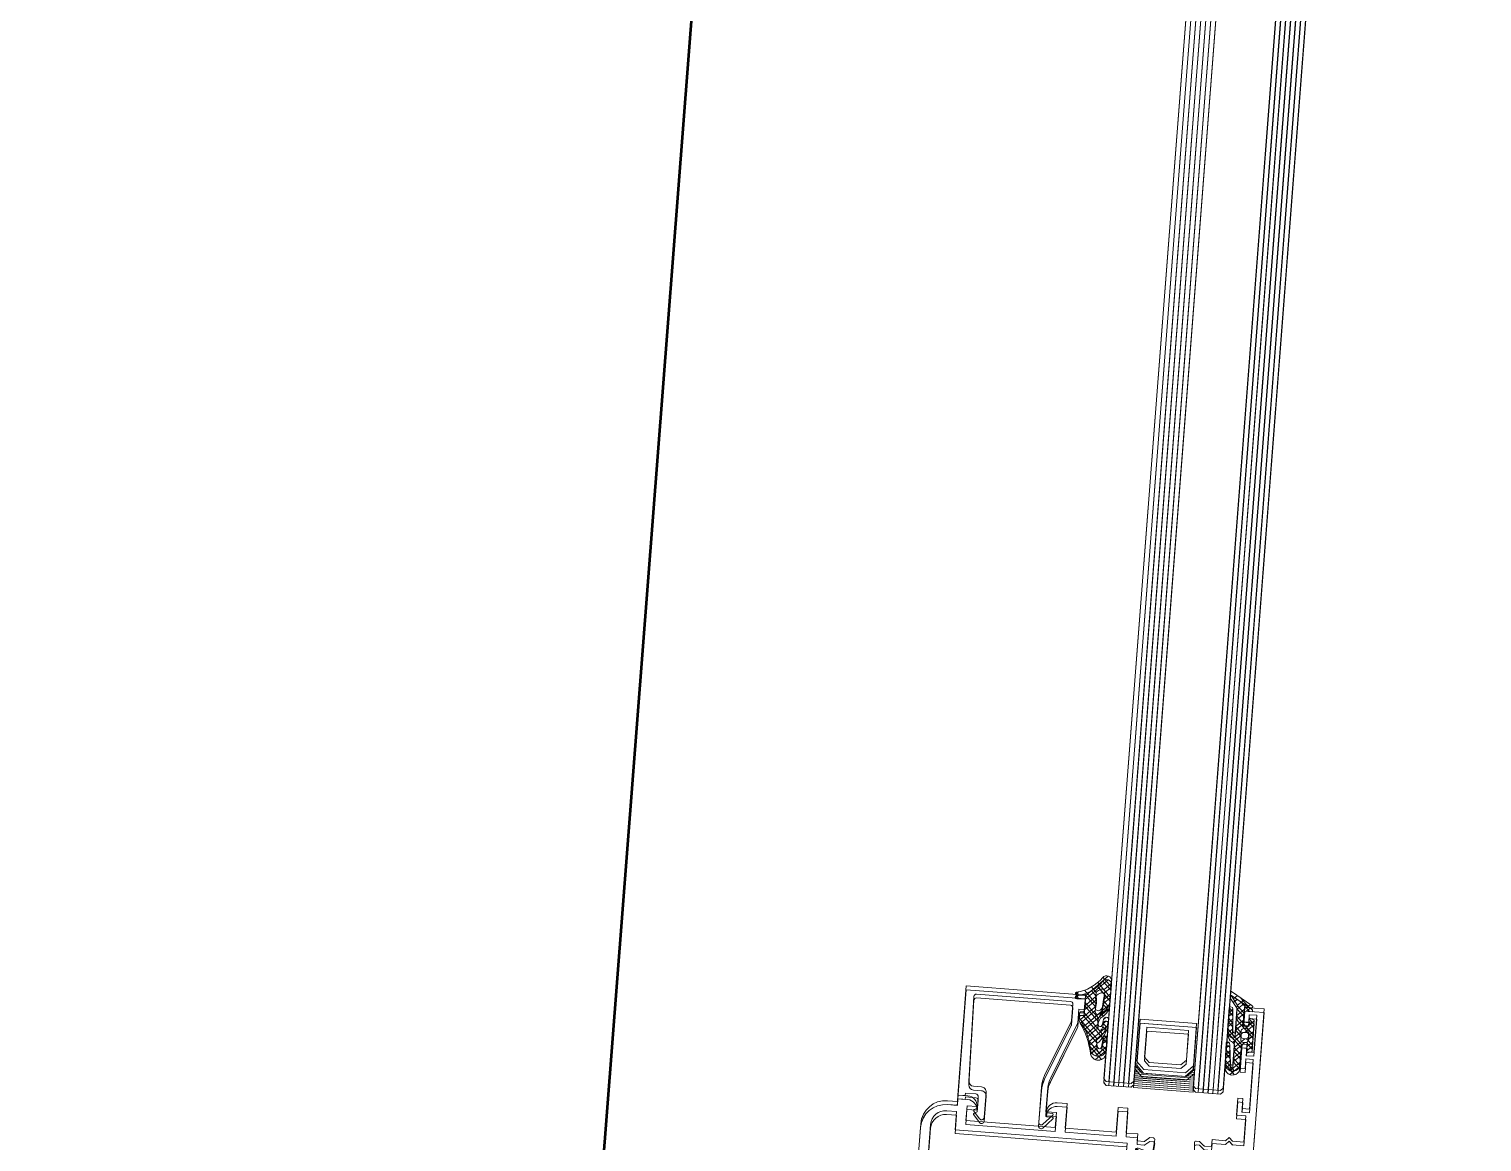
# Model space of a CAD drawing. Header units: millimetres. Extents: x 26282 to 30760, y 1404 to 4574.
# Drawn here: x 29211.32 to 29240.5, y 3148.97 to 3171.33 of the extents above; entities that cross this region are included whole.
import ezdxf

# ---------------------------------------------------------------- set-up
doc = ezdxf.new("R2010")
doc.units = ezdxf.units.MM
doc.header["$LTSCALE"] = 0.25
doc.linetypes.add('DIVIDE', pattern=[1.25, 0.5, -0.25, 0, -0.25, 0, -0.25])
for name, color, linetype, lineweight in [('AB-DUV', 4, 'Continuous', 50), ('DOĞRAMA', 30, 'Continuous', 20), ('SECTION LINE (3RDF)', 40, 'DIVIDE', 25)]:
    doc.layers.add(name, color=color, linetype=linetype, lineweight=lineweight)

# ---------------------------------------------------------------- blocks, each defined once
blk = doc.blocks.new('CHD60E28', base_point=(0, -82.8))
at = {"color": 1, "linetype": 'Continuous'}
blk.add_line((58, -22), (60, -22), dxfattribs=at)
at = {"color": 40, "linetype": 'Continuous'}
for points in [[(0, -49.7), (0, -24.85), (0, 0), (3.9, 0), (3.9, -2.9), (2.9, -2.9), (2.9, -1.4), (1.4, -1.4), (1.4, -8.9), (2.9, -8.9), (2.9, -7.4), (3.9, -7.4), (3.9, -12.3), (2.9, -12.3), (2.9, -10.3), (1.4, -10.3), (1.4, -20.3), (2.9, -20.3), (2.9, -18.3), (3.9, -18.3), (3.9, -21.7), (2, -21.7), (2, -27), (4.305342, -27), (5, -26.28066), (5.694659, -27), (8.4, -27), (8.4, -28.4), (9.809008, -28.4, 0.176327), (9.969705, -28.341511), (10.9, -27.5609), (11.6, -27.5609, -0.43976), (11.898858, -27.887046), (11.688329, -30.293409, -0.176327), (11.616057, -30.448396), (11.276777, -30.787677, -0.577351), (10.858518, -30.675605), (10.827653, -30.560412, 0.267949), (10.650876, -30.383636), (8.7, -29.8609), (8.5, -29.8609, 0.842899), (8.4, -30.443742), (8.4, -34.5109, 0.414213), (8.65, -34.7609), (8.971194, -34.7609, 0.137838), (9.101447, -34.724288), (10.619748, -33.797512, -0.585341), (11, -34.0109), (11, -35.347384, -0.261351), (10.521011, -36.200935), (8.4, -37.495605), (8.4, -39.304394), (10.52101, -40.599064, -0.261351), (11.000001, -41.452615), (11, -42.789099, -0.585341), (10.619748, -43.002487), (9.101446, -42.075712, 0.137838), (8.971194, -42.0391), (8.65, -42.039099, 0.414213), (8.399999, -42.2891), (8.4, -46.356257, 0.842899), (8.5, -46.939099), (8.7, -46.939099), (10.650876, -46.416364, 0.267949), (10.827654, -46.239588), (10.858519, -46.124395, -0.577351), (11.276776, -46.012322), (11.616057, -46.351603, -0.176327), (11.688329, -46.50659), (11.898859, -48.912953, -0.43976), (11.6, -49.2391), (10.9, -49.239099), (9.969705, -48.458489, 0.176327), (9.809008, -48.4), (8.4, -48.4), (8.4, -49.7), (7.9, -49.7), (7.9, -53.705341), (8.61934, -54.4), (7.9, -55.094658), (7.9, -59.1, -0.414213), (7.3, -59.699999), (6.5, -59.7, -0.414213), (5.9, -59.099999), (5.9, -49.7), (0, -49.7)], [(67, -28.30168), (67, -55.55084), (67, -82.8), (63.5, -82.8), (63.5, -81.073884), (64.5, -80.7), (64.5, -81.4), (66, -81.4), (66, -77.2), (64.5, -77.2), (64.5, -77.9), (63.5, -77.526115), (63.5, -75.8), (65, -75.8), (65, -60.8), (62, -60.8), (62, -65.3), (57.5, -65.3), (57.5, -63.8), (60, -63.8), (60, -60.8), (40, -60.8), (40, -63.8), (42.5, -63.8), (42.5, -65.3), (31.308076, -65.3), (28.71, -60.8), (25.4, -60.8, -0.414213), (23.4, -58.799999), (23.4, -48.4), (21.990993, -48.4, 0.176327), (21.830296, -48.458489), (20.9, -49.239099), (20.2, -49.239099, -0.43976), (19.901142, -48.912953), (20.111671, -46.506591, -0.176327), (20.183943, -46.351603), (20.523224, -46.012323, -0.577351), (20.941481, -46.124395), (20.972347, -46.239587, 0.267949), (21.149124, -46.416364), (23.1, -46.939099), (23.3, -46.939099, 0.842899), (23.4, -46.356257), (23.4, -42.289099, 0.414213), (23.149999, -42.0391), (22.828807, -42.039099, 0.137838), (22.698554, -42.075711), (21.180253, -43.002487, -0.585341), (20.799999, -42.7891), (20.8, -41.452615, -0.261351), (21.278991, -40.599064), (23.4, -39.304394), (23.4, -37.495605), (21.278991, -36.200935, -0.261351), (20.800001, -35.347385), (20.8, -34.0109, -0.585341), (21.180252, -33.797512), (22.698554, -34.724288, 0.137838), (22.828807, -34.760901), (23.15, -34.7609, 0.414213), (23.4, -34.5109), (23.4, -30.443743, 0.842899), (23.3, -29.860899), (23.1, -29.8609), (21.149124, -30.383636, 0.267949), (20.972348, -30.560413), (20.941482, -30.675605, -0.577351), (20.523223, -30.787677), (20.183943, -30.448396, -0.176327), (20.111672, -30.293408), (19.901142, -27.887047, -0.43976), (20.199999, -27.5609), (20.9, -27.5609), (21.830296, -28.341511, 0.176327), (21.990993, -28.4), (23.4, -28.4), (23.4, -27), (25.74, -27), (25.74, -22), (27.74, -22), (27.74, -27), (38, -27), (38, -22), (40, -22, -0.414213), (42, -23.999999), (40, -24), (40, -27), (58, -27), (58, -24), (56, -24, -0.414213), (58, -21.999999), (60, -22), (60, -23.30168), (62, -23.30168, -0.414213), (67, -28.30168)], [(65, -43.55084), (65, -28.301681, 0.414213), (62, -25.301681), (60, -25.30168), (60, -29), (25.4, -29), (25.4, -58.8), (29.864701, -58.8), (32.462777, -63.3), (38, -63.3), (38, -58.8), (65, -58.8), (65, -43.55084)]]:
    blk.add_lwpolyline(points, format="xyb", close=True, dxfattribs=at)
blk.add_lwpolyline([(3.2, -29.55), (3.2, -30.1), (2, -30.1), (2, -46.4), (3.2, -46.4), (3.2, -47.7), (4.8, -47.7), (4.8, -46.4), (6.4, -46.4), (6.4, -30.1), (4.8, -30.1), (4.8, -29), (3.2, -29), (3.2, -29.55)], close=True, dxfattribs=at)
at = {"color": 4, "linetype": 'Continuous'}
for points in [[(10.113, -33.587833), (8.4, -34.587833), (8.4, -29.987833), (10.1, -30.987833), (15.9, -30.987833), (21.7, -30.987833), (23.4, -29.987833), (23.4, -34.587833), (21.687, -33.587833), (15.9, -33.587833), (10.113, -33.587833)], [(10.113, -43.212166), (8.4, -42.212166), (8.4, -46.812166), (10.1, -45.812166), (15.9, -45.812166), (21.7, -45.812166), (23.4, -46.812166), (23.4, -42.212166), (21.687, -43.212166), (15.9, -43.212166), (10.113, -43.212166)]]:
    blk.add_lwpolyline(points, close=True, dxfattribs=at)
blk = doc.blocks.new('CHD10-3111', base_point=(3855.389827, -8975.811796))
at = {"color": 40, "linetype": 'Continuous'}
blk.add_lwpolyline([(3855.389827, -8949.111796), (3879.389827, -8949.111796), (3879.389827, -8971.111796), (3877.889827, -8971.111796), (3877.889827, -8970.611796), (3875.789827, -8970.611796, 0.414276), (3875.289827, -8971.111902), (3875.289827, -8973.411796), (3875.891113, -8973.764938, -0.44986), (3875.948899, -8974.058621), (3874.687602, -8975.51474, -0.717959), (3873.789827, -8975.211796), (3873.789827, -8970.111796, -0.414242), (3874.789923, -8969.111796), (3876.40713, -8969.111796, 0.409111), (3877.406977, -8968.129248), (3877.703866, -8951.120522, 0.419335), (3877.203942, -8950.611796), (3858.289827, -8950.611796, 0.414214), (3857.789827, -8951.111796), (3857.789827, -8954.510299, 0.096347), (3857.826278, -8954.697709), (3862.331086, -8965.847499, -0.096289), (3862.789827, -8968.20752), (3862.789827, -8975.311796, -0.679855), (3861.925103, -8975.653814), (3860.044019, -8973.648631, -0.65679), (3860.189935, -8973.311796), (3861.289827, -8973.311796, 0.414214), (3861.489827, -8973.111796), (3861.489827, -8968.20752, 0.096295), (3861.125704, -8966.334383), (3856.526235, -8954.950297, -0.096289), (3856.489827, -8954.762994), (3856.489827, -8952.011796), (3855.389827, -8952.011796), (3855.389827, -8949.111796)], format="xyb", close=True, dxfattribs=at)
blk = doc.blocks.new('CHDMN-201', base_point=(29.944199, -19.992072))
at = {"color": 1, "linetype": 'Continuous'}
for p, q in [((24.944196, -17.917709), (26.712382, -16.149524)), ((24.944196, -17.222799), (26.363237, -18.64184)), ((24.944198, -20.039028), (27.683935, -17.299291)), ((25.670623, -15.827906), (29.959082, -20.116364)), ((24.944197, -19.344121), (26.23548, -20.635403)), ((27.730494, -21.495372), (30.203718, -19.022148)), ((27.817864, -19.286682), (28.843558, -18.260988)), ((27.826231, -20.104834), (29.944199, -22.222802)), ((31.257696, -20.089491), (31.80016, -19.547027)), ((31.416762, -19.452725), (31.950423, -19.986385)), ((25.079548, -21.600792), (25.475995, -21.997239)), ((25.189997, -21.91455), (25.940862, -21.163684)), ((25.475995, -21.997239), (29.768513, -26.289757)), ((25.940862, -21.163684), (26.275067, -20.829479)), ((26.075074, -23.150793), (26.624114, -22.601753)), ((26.23548, -20.635403), (26.260255, -20.660179)), ((26.954462, -24.392725), (29.944199, -21.402988)), ((27.79138, -22.191304), (30.58826, -24.988183)), ((25.178841, -25.942725), (28.496854, -29.260739)), ((25.232281, -26.114906), (26.046166, -25.301021)), ((25.477814, -24.120378), (25.941592, -24.584156)), ((25.916779, -27.551729), (30.108752, -23.359755)), ((26.882093, -28.707735), (30.556963, -25.032865)), ((26.991686, -25.63425), (29.066899, -27.709463)), ((24.944199, -28.524309), (25.530435, -27.938072)), ((25.094432, -27.979636), (25.776541, -28.661746)), ((24.944199, -29.950724), (27.004506, -32.011031)), ((24.952122, -30.637706), (25.869183, -29.720645)), ((25.810575, -31.900573), (28.517647, -29.193501)), ((26.861353, -29.746558), (28.07121, -30.956415))]:
    blk.add_line(p, q, dxfattribs=at)
for points in [[(26.390301, -23.393758, -0.11997), (25.342637, -22.236365, -0.11997), (24.944199, -20.726926), (24.944195, -16.789779, -0.730107), (26.758647, -16.209518, 0.185935), (31.810746, -19.549362, -0.858634), (31.670288, -20.125588), (30.144199, -19.992072, 0.414214), (29.944199, -20.192072), (29.944199, -23.09206, 0.414226), (30.244199, -23.392072), (30.544174, -23.392072, -0.414238), (30.844199, -23.692072), (30.844199, -24.310458, -0.167691), (30.631375, -24.927186, 0.106409), (28.114271, -30.786691, -0.907546), (24.944199, -30.478675), (24.944199, -28.292072, -1), (25.744199, -28.292072), (25.908447, -30.169443, 0.790151), (26.678457, -30.282816, 0.061795), (27.025941, -28.955975, 0.24686), (26.961879, -28.781202, -0.192553), (24.944199, -24.656358, -1), (25.941426, -24.581945, 0.061004), (26.187228, -25.817745, 0.744986), (26.953471, -25.796309, 0.211789), (26.613432, -23.622255, 0.100818), (26.390301, -23.393758)], [(26.255022, -20.600362), (26.380094, -22.029945, 0.17342), (26.661249, -22.641873, 0.008526), (26.786952, -22.766133, 0.691738), (27.799141, -22.280005), (27.680588, -20.924941, -0.129672), (27.819183, -20.120619, 0.375997), (27.441422, -18.85823), (27.046771, -18.610379, 0.619603), (26.12995, -19.17078), (26.255022, -20.600362)]]:
    blk.add_lwpolyline(points, format="xyb", close=True, dxfattribs=at)
blk = doc.blocks.new('*U47')
at = {"color": 4, "linetype": 'Continuous'}
for p, q in [((243.544392, 76), (243.544392, 64)), ((243.944392, 76), (243.944392, 64)), ((244.344392, 76), (244.344392, 64)), ((244.744392, 76), (244.744392, 64)), ((245.144392, 76), (245.144392, 64)), ((245.544392, 76), (245.544392, 64)), ((245.944392, 76), (245.944392, 74.65)), ((246.344392, 76), (246.344392, 75.05)), ((246.744392, 76), (246.744392, 75.45)), ((247.144392, 76), (247.144392, 75.85)), ((245.944392, 65.35), (245.944392, 64)), ((246.344392, 64.95), (246.344392, 64)), ((246.744392, 64.55), (246.744392, 64)), ((247.144392, 64.15), (247.144392, 64))]:
    blk.add_line(p, q, dxfattribs=at)
blk = doc.blocks.new('CHD40D02')
at = {"color": 1, "linetype": 'Continuous'}
for p, q in [((-1.122662, 0.665503), (-0.457159, 0)), ((-1.012226, 0), (0.801576, 1.813802)), ((0, -1.109094), (1.4, 0.290906)), ((0.205857, 1.458304), (1.4, 0.264161)), ((1.534377, 2.251105), (2.247288, 1.538194)), ((-2.117144, -5.347558), (1.4, -1.830414)), ((-2.117144, -3.226238), (-1.117144, -2.226238)), ((-2.117144, -2.582656), (-0.421916, -4.277884)), ((0, -0.457159), (1.4, -1.857159)), ((0, -2.578479), (1.4, -3.978479)), ((2.000247, -3.351488), (2.91136, -2.440375)), ((2.050967, -2.508126), (2.906913, -3.364072)), ((2.135987, -1.094428), (2.921622, -0.308793)), ((2.222769, -0.558608), (2.917076, -1.252915)), ((-2.117144, -4.703976), (-1.237492, -5.583628)), ((0, -7.473055), (2.106571, -5.366485)), ((0.262508, -5.089227), (1.4, -3.951735)), ((0.262508, -4.962308), (1.066416, -5.766216)), ((1.930627, -4.509107), (2.59883, -5.177309)), ((2.106571, -5.366485), (2.901098, -4.571957)), ((2.59883, -5.177309), (2.73038, -5.30886)), ((-2.117144, -7.468879), (-0.899257, -6.250992)), ((-2.117144, -6.825296), (-1.117144, -7.825296)), ((-0.543237, -6.277883), (1.4, -8.22112)), ((0, -9.594375), (1.4, -8.194375)), ((1.066416, -5.766216), (1.7501, -6.4499)), ((2.53001, -7.22981), (2.953639, -7.653438)), ((0, -8.942441), (1.4, -10.34244)), ((0.000001, -11.063761), (1.86654, -12.930301)), ((0.005596, -11.710099), (1.4, -10.315696)), ((0.929001, -12.908016), (2.87289, -10.964126)), ((1.935795, -10.878236), (2.844412, -11.786853)), ((2.065011, -9.650685), (2.925923, -8.789773)), ((2.137826, -8.958946), (2.903131, -9.724251))]:
    blk.add_line(p, q, dxfattribs=at)
at = {"color": 7, "linetype": 'Continuous'}
blk.add_line((2.921685, -0.29561), (2.817805, -0.199647), dxfattribs=at)
at = {"color": 1, "linetype": 'Continuous'}
for points in [[(2.921685, -0.29561), (2.9, -4.8), (2.8, -5.1), (2.7, -5.4), (2.6, -5.7), (2.4, -6), (2.3, -6.2), (2, -6.3), (1.8, -6.4), (1.6, -6.6), (1.5, -6.7), (1.4, -6.9), (1.4, -11.5), (1.4, -11.7), (1.6, -11.8), (1.65982, -11.8), (1.85982, -11.6), (2.25982, -7.8), (2.35982, -7.4), (2.55982, -7.2), (2.85982, -7.2), (2.95982, -7.4), (2.85982, -11.5, -1.047986), (0.000001, -11.499982), (0, -7.412301), (-1.117144, -7.412301), (-1.117144, -8.412301), (-2.117144, -7.977518), (-2.117144, -2.406848), (-1.117144, -2.015544), (-1.117144, -3.015544), (0, -3.015544), (0, 0), (-1.5, 0), (-1.6, 0.1), (-1.6, 0.3), (-1.4, 0.5), (2.700478, 2.946982), (2.800478, 2.946982), (2.900478, 2.746982), (2.900478, 2.446982), (2.700478, 2.146982), (1.4, 0.4), (1.4, -5.2), (1.5, -5.3), (1.7, -5.2), (1.907825, -4.888262), (2.146067, -0.926812), (2.230152, -0.523166), (2.318197, -0.219443), (2.614003, -0.107644), (2.817805, -0.199647), (2.921685, -0.29561)], [(0.116062, -6.131436, 0.198912), (0.262508, -5.777883), (0.262508, -4.777884, 0.414213), (-0.237492, -4.277884), (-0.737492, -4.277884, 0.414213), (-1.237492, -4.777883), (-1.237492, -5.777884, 0.414213), (-0.737492, -6.277883), (-0.237491, -6.277883, 0.198912), (0.116062, -6.131436)]]:
    blk.add_lwpolyline(points, format="xyb", close=True, dxfattribs=at)
blk = doc.blocks.new('A$C74C11A8A')
at = {"layer": 'DOĞRAMA', "color": 155, "linetype": 'Continuous'}
for p, q in [((122.13, 82.94), (121.63, 82.44)), ((121.63, 82.44), (121.63, 77.44)), ((121.63, 81.94), (153.63, 81.94)), ((122.13, 82.94), (153.63, 82.94)), ((598.28, 82.94), (153.63, 82.94)), ((598.28, 81.94), (153.63, 81.94)), ((121.63, 80.94), (153.63, 80.94)), ((121.63, 79.94), (153.63, 79.94)), ((121.63, 78.94), (153.63, 78.94)), ((598.28, 80.94), (153.63, 80.94)), ((598.28, 79.94), (153.63, 79.94)), ((598.28, 78.94), (153.63, 78.94)), ((121.63, 77.94), (153.63, 77.94)), ((121.63, 77.44), (122.13, 76.94)), ((122.13, 76.94), (153.63, 76.94)), ((126.13, 76.64), (124.63, 75.14)), ((134.63, 76.64), (126.13, 76.64)), ((134.63, 65.24), (134.63, 76.64)), ((598.28, 77.94), (153.63, 77.94)), ((598.28, 76.94), (153.63, 76.94)), ((124.63, 75.14), (124.63, 66.74)), ((127.13, 75.14), (126.13, 74.14)), ((126.13, 74.14), (126.13, 67.74)), ((133.13, 75.14), (127.13, 75.14)), ((133.13, 66.74), (133.13, 75.14)), ((126.13, 67.74), (127.13, 66.74)), ((122.13, 64.94), (121.63, 64.44)), ((121.63, 64.44), (121.63, 59.44)), ((122.13, 64.94), (153.63, 64.94)), ((124.63, 66.74), (126.13, 65.24)), ((126.13, 65.24), (134.63, 65.24)), ((127.13, 66.74), (133.13, 66.74)), ((598.28, 64.94), (153.63, 64.94)), ((121.63, 63.94), (153.63, 63.94)), ((121.63, 62.94), (153.63, 62.94)), ((121.63, 61.94), (153.63, 61.94)), ((598.28, 63.94), (153.63, 63.94)), ((598.28, 62.94), (153.63, 62.94)), ((598.28, 61.94), (153.63, 61.94)), ((121.63, 60.94), (153.63, 60.94)), ((121.63, 59.94), (153.63, 59.94)), ((121.63, 59.44), (122.13, 58.94)), ((122.13, 58.94), (153.63, 58.94)), ((598.28, 60.94), (153.63, 60.94)), ((598.28, 59.94), (153.63, 59.94)), ((598.28, 58.94), (153.63, 58.94))]:
    blk.add_line(p, q, dxfattribs=at)
blk.add_lwpolyline([(121.63, 76.94), (125.38, 76.94), (123.88, 75.44), (123.88, 66.44), (125.38, 64.94), (121.63, 64.94), (121.63, 76.94)], close=True, dxfattribs=at)
blk.add_arc((46.5, 122.93), 649.59, 0, 90, dxfattribs=at)
at = {"layer": 'DOĞRAMA', "color": 155, "rotation": 270}
for name, p, xscale in [('CHD60E28', (55.83, 51.94), -1), ('CHD10-3111', (111.93, 87.94), -1), ('CHDMN-201', (138.63, 87.94), -1), ('CHD40D02', (138.63, 55.94), -1.034312)]:
    blk.add_blockref(name, p, dxfattribs=dict(at, xscale=xscale))
at = {"layer": 'DOĞRAMA', "color": 155}
blk.add_blockref('*U47', (-121.91, 0.94), dxfattribs=at)
blk = doc.blocks.new('A$C187D15ED')
at = {"layer": 'AB-DUV'}
blk.add_line((9670.075, 3172.363), (9644.208, 2836.978), dxfattribs=at)
at = {"layer": 'SECTION LINE (3RDF)', "xscale": 0.1, "yscale": 0.1, "zscale": 0.1, "rotation": 85.58962928942069}
for p in [(9669.815, 2932.32), (9669.816, 2932.396)]:
    blk.add_blockref('A$C74C11A8A', p, dxfattribs=at)

msp = doc.modelspace()

# ---------------------------------------------------------------- block references
at = {"layer": 'AB-DUV', "ltscale": 100}
msp.add_blockref('A$C187D15ED', (19570.424, 205.028, 5.126), dxfattribs=at)

# ---------------------------------------------------------------- next in the draw order: linework, layer by layer
at = {"layer": 'DOĞRAMA', "color": 155, "linetype": 'Continuous'}
for p, q in [((29236.57, 3197.637, 5.126), (29233.15, 3153.303, 5.126)), ((29236.669, 3197.629, 5.126), (29233.25, 3153.295, 5.126)), ((29236.769, 3197.621, 5.126), (29233.35, 3153.288, 5.126)), ((29236.869, 3197.613, 5.126), (29233.449, 3153.28, 5.126)), ((29236.968, 3197.606, 5.126), (29233.549, 3153.272, 5.126)), ((29237.068, 3197.598, 5.126), (29233.649, 3153.265, 5.126)), ((29237.168, 3197.59, 5.126), (29233.748, 3153.257, 5.126)), ((29238.364, 3197.498, 5.126), (29234.945, 3153.165, 5.126)), ((29238.464, 3197.49, 5.126), (29235.045, 3153.157, 5.126)), ((29238.564, 3197.483, 5.126), (29235.144, 3153.149, 5.126)), ((29238.663, 3197.475, 5.126), (29235.244, 3153.142, 5.126)), ((29238.763, 3197.467, 5.126), (29235.344, 3153.134, 5.126)), ((29238.863, 3197.46, 5.126), (29235.443, 3153.126, 5.126)), ((29238.962, 3197.452, 5.126), (29235.543, 3153.119, 5.126)), ((29232.908, 3150.163, 5.126), (29233.15, 3153.303, 5.126)), ((29233.004, 3150.105, 5.126), (29233.25, 3153.295, 5.126)), ((29233.104, 3150.097, 5.126), (29233.35, 3153.288, 5.126)), ((29233.203, 3150.09, 5.126), (29233.449, 3153.28, 5.126)), ((29233.303, 3150.082, 5.126), (29233.549, 3153.272, 5.126)), ((29233.403, 3150.074, 5.126), (29233.649, 3153.265, 5.126)), ((29233.506, 3150.116, 5.126), (29233.748, 3153.257, 5.126)), ((29234.703, 3150.024, 5.126), (29234.945, 3153.165, 5.126)), ((29234.799, 3149.967, 5.126), (29235.045, 3153.157, 5.126)), ((29234.898, 3149.959, 5.126), (29235.144, 3153.149, 5.126)), ((29234.998, 3149.951, 5.126), (29235.244, 3153.142, 5.126)), ((29235.098, 3149.943, 5.126), (29235.344, 3153.134, 5.126)), ((29235.197, 3149.936, 5.126), (29235.443, 3153.126, 5.126)), ((29235.301, 3149.978, 5.126), (29235.543, 3153.119, 5.126)), ((29233.632, 3151.36, 5.126), (29233.567, 3150.513, 5.126)), ((29234.769, 3151.273, 5.126), (29233.632, 3151.36, 5.126)), ((29233.77, 3151.199, 5.126), (29233.724, 3150.601, 5.126)), ((29234.608, 3151.135, 5.126), (29233.77, 3151.199, 5.126)), ((29234.703, 3150.425, 5.126), (29234.769, 3151.273, 5.126)), ((29234.562, 3150.536, 5.126), (29234.608, 3151.135, 5.126)), ((29233.724, 3150.601, 5.126), (29233.816, 3150.494, 5.126)), ((29233.567, 3150.513, 5.126), (29233.705, 3150.352, 5.126)), ((29233.705, 3150.352, 5.126), (29234.542, 3150.287, 5.126)), ((29233.816, 3150.494, 5.126), (29234.454, 3150.444, 5.126)), ((29234.454, 3150.444, 5.126), (29234.562, 3150.536, 5.126)), ((29234.542, 3150.287, 5.126), (29234.703, 3150.425, 5.126)), ((29232.908, 3150.163, 5.126), (29232.954, 3150.109, 5.126)), ((29232.954, 3150.109, 5.126), (29233.452, 3150.07, 5.126)), ((29233.452, 3150.07, 5.126), (29233.506, 3150.116, 5.126)), ((29234.703, 3150.024, 5.126), (29234.749, 3149.97, 5.126)), ((29234.749, 3149.97, 5.126), (29235.247, 3149.932, 5.126)), ((29235.247, 3149.932, 5.126), (29235.301, 3149.978, 5.126))]:
    msp.add_line(p, q, dxfattribs=at)
at = {"layer": 'DOĞRAMA', "color": 1, "linetype": 'Continuous'}
for p, q in [((29232.994, 3152.228, 5.126), (29232.534, 3151.834, 5.126)), ((29233.034, 3151.803, 5.126), (29232.782, 3152.097, 5.126)), ((29233.051, 3152.014, 5.126), (29232.888, 3152.204, 5.126)), ((29233.056, 3152.084, 5.126), (29232.904, 3151.953, 5.126)), ((29232.394, 3151.911, 5.126), (29232.336, 3151.862, 5.126)), ((29232.405, 3151.846, 5.126), (29232.355, 3151.905, 5.126)), ((29232.745, 3151.679, 5.126), (29232.518, 3151.945, 5.126)), ((29232.747, 3151.819, 5.126), (29232.519, 3151.624, 5.126)), ((29232.754, 3151.9, 5.126), (29232.659, 3152.01, 5.126)), ((29232.901, 3151.753, 5.126), (29232.899, 3151.751, 5.126)), ((29233.04, 3151.872, 5.126), (29232.901, 3151.753, 5.126)), ((29235.449, 3151.897, 5.126), (29235.447, 3151.867, 5.126)), ((29235.447, 3151.867, 5.126), (29235.465, 3151.836, 5.126)), ((29235.461, 3151.916, 5.126), (29235.449, 3151.897, 5.126)), ((29235.471, 3151.915, 5.126), (29235.461, 3151.916, 5.126)), ((29235.465, 3151.836, 5.126), (29235.586, 3151.651, 5.126)), ((29235.875, 3151.639, 5.126), (29235.471, 3151.915, 5.126)), ((29235.586, 3151.837, 5.126), (29235.507, 3151.771, 5.126)), ((29235.717, 3151.747, 5.126), (29235.585, 3151.637, 5.126)), ((29235.831, 3151.592, 5.126), (29235.658, 3151.787, 5.126)), ((29232.734, 3151.61, 5.126), (29232.434, 3151.353, 5.126)), ((29232.88, 3151.061, 5.126), (29232.494, 3151.512, 5.126)), ((29232.966, 3151.612, 5.126), (29232.505, 3151.217, 5.126)), ((29232.801, 3151.384, 5.126), (29232.525, 3151.705, 5.126)), ((29232.898, 3151.501, 5.126), (29232.847, 3151.56, 5.126)), ((29232.926, 3151.698, 5.126), (29232.896, 3151.734, 5.126)), ((29232.996, 3151.618, 5.126), (29232.926, 3151.698, 5.126)), ((29233.009, 3151.648, 5.126), (29232.966, 3151.612, 5.126)), ((29235.423, 3151.594, 5.126), (29235.391, 3151.144, 5.126)), ((29235.493, 3151.562, 5.126), (29235.416, 3151.498, 5.126)), ((29235.435, 3151.603, 5.126), (29235.423, 3151.594, 5.126)), ((29235.498, 3151.508, 5.126), (29235.423, 3151.592, 5.126)), ((29235.456, 3151.61, 5.126), (29235.435, 3151.603, 5.126)), ((29235.486, 3151.597, 5.126), (29235.456, 3151.61, 5.126)), ((29235.493, 3151.566, 5.126), (29235.486, 3151.597, 5.126)), ((29235.498, 3151.525, 5.126), (29235.493, 3151.566, 5.126)), ((29235.493, 3151.128, 5.126), (29235.498, 3151.525, 5.126)), ((29235.586, 3151.651, 5.126), (29235.543, 3151.093, 5.126)), ((29235.723, 3151.554, 5.126), (29235.568, 3151.426, 5.126)), ((29235.718, 3151.489, 5.126), (29235.585, 3151.64, 5.126)), ((29235.704, 3151.299, 5.126), (29235.727, 3151.6, 5.126)), ((29235.727, 3151.6, 5.126), (29235.882, 3151.588, 5.126)), ((29235.848, 3151.657, 5.126), (29235.774, 3151.596, 5.126)), ((29235.894, 3151.617, 5.126), (29235.875, 3151.639, 5.126)), ((29235.882, 3151.588, 5.126), (29235.893, 3151.597, 5.126)), ((29235.893, 3151.597, 5.126), (29235.894, 3151.617, 5.126)), ((29232.775, 3150.954, 5.126), (29232.436, 3151.348, 5.126)), ((29232.787, 3151.261, 5.126), (29232.564, 3151.07, 5.126)), ((29232.966, 3151.216, 5.126), (29232.609, 3150.911, 5.126)), ((29232.959, 3151.199, 5.126), (29232.884, 3151.287, 5.126)), ((29232.95, 3151.4, 5.126), (29232.9, 3151.357, 5.126)), ((29235.468, 3151.082, 5.126), (29235.393, 3151.167, 5.126)), ((29235.496, 3151.366, 5.126), (29235.401, 3151.288, 5.126)), ((29235.495, 3151.282, 5.126), (29235.408, 3151.38, 5.126)), ((29235.493, 3151.166, 5.126), (29235.419, 3151.104, 5.126)), ((29235.707, 3151.343, 5.126), (29235.552, 3151.214, 5.126)), ((29235.661, 3151.095, 5.126), (29235.552, 3151.217, 5.126)), ((29235.904, 3151.05, 5.126), (29235.568, 3151.429, 5.126)), ((29235.819, 3151.29, 5.126), (29235.704, 3151.299, 5.126)), ((29235.718, 3151.172, 5.126), (29235.77, 3151.168, 5.126)), ((29235.925, 3151.326, 5.126), (29235.737, 3151.17, 5.126)), ((29235.827, 3151.39, 5.126), (29235.819, 3151.29, 5.126)), ((29235.92, 3151.261, 5.126), (29235.825, 3151.369, 5.126)), ((29235.927, 3151.343, 5.126), (29235.827, 3151.39, 5.126)), ((29235.884, 3150.788, 5.126), (29235.927, 3151.343, 5.126)), ((29232.857, 3150.627, 5.126), (29232.608, 3150.918, 5.126)), ((29232.958, 3151.012, 5.126), (29232.885, 3150.95, 5.126)), ((29232.969, 3150.957, 5.126), (29232.915, 3151.02, 5.126)), ((29235.365, 3150.886, 5.126), (29235.344, 3150.476, 5.126)), ((29235.41, 3150.899, 5.126), (29235.363, 3150.86, 5.126)), ((29235.377, 3150.905, 5.126), (29235.365, 3150.886, 5.126)), ((29235.408, 3150.902, 5.126), (29235.377, 3150.905, 5.126)), ((29235.391, 3151.144, 5.126), (29235.399, 3151.114, 5.126)), ((29235.399, 3151.114, 5.126), (29235.407, 3151.083, 5.126)), ((29235.419, 3151.104, 5.126), (29235.404, 3151.092, 5.126)), ((29235.407, 3151.083, 5.126), (29235.415, 3151.052, 5.126)), ((29235.427, 3150.881, 5.126), (29235.408, 3150.902, 5.126)), ((29235.415, 3151.052, 5.126), (29235.433, 3151.021, 5.126)), ((29235.434, 3150.84, 5.126), (29235.427, 3150.881, 5.126)), ((29235.433, 3151.021, 5.126), (29235.442, 3151, 5.126)), ((29235.442, 3151, 5.126), (29235.472, 3150.988, 5.126)), ((29235.669, 3150.855, 5.126), (29235.468, 3151.082, 5.126)), ((29235.472, 3150.988, 5.126), (29235.492, 3150.976, 5.126)), ((29235.492, 3150.976, 5.126), (29235.511, 3150.955, 5.126)), ((29235.512, 3151.095, 5.126), (29235.493, 3151.128, 5.126)), ((29235.529, 3150.923, 5.126), (29235.494, 3150.465, 5.126)), ((29235.573, 3151.034, 5.126), (29235.497, 3150.971, 5.126)), ((29235.511, 3150.955, 5.126), (29235.521, 3150.944, 5.126)), ((29235.531, 3151.083, 5.126), (29235.512, 3151.095, 5.126)), ((29235.735, 3150.97, 5.126), (29235.519, 3150.791, 5.126)), ((29235.521, 3150.944, 5.126), (29235.529, 3150.923, 5.126)), ((29235.543, 3151.093, 5.126), (29235.531, 3151.083, 5.126)), ((29235.662, 3151.107, 5.126), (29235.573, 3151.034, 5.126)), ((29235.638, 3150.453, 5.126), (29235.67, 3150.861, 5.126)), ((29235.655, 3151.026, 5.126), (29235.663, 3151.126, 5.126)), ((29235.67, 3150.861, 5.126), (29235.785, 3150.852, 5.126)), ((29235.755, 3150.968, 5.126), (29235.703, 3150.972, 5.126)), ((29235.888, 3150.838, 5.126), (29235.772, 3150.97, 5.126)), ((29235.893, 3150.903, 5.126), (29235.782, 3150.811, 5.126)), ((29235.818, 3151.114, 5.126), (29235.81, 3151.014, 5.126)), ((29235.909, 3151.114, 5.126), (29235.812, 3151.033, 5.126)), ((29232.769, 3150.85, 5.126), (29232.639, 3150.738, 5.126)), ((29232.958, 3150.815, 5.126), (29232.737, 3150.625, 5.126)), ((29232.952, 3150.746, 5.126), (29232.868, 3150.845, 5.126)), ((29235.438, 3150.724, 5.126), (29235.353, 3150.654, 5.126)), ((29235.44, 3150.654, 5.126), (29235.358, 3150.747, 5.126)), ((29235.446, 3150.458, 5.126), (29235.434, 3150.84, 5.126)), ((29235.658, 3150.708, 5.126), (29235.503, 3150.58, 5.126)), ((29235.636, 3150.432, 5.126), (29235.503, 3150.583, 5.126)), ((29235.653, 3150.643, 5.126), (29235.519, 3150.794, 5.126)), ((29235.785, 3150.852, 5.126), (29235.777, 3150.752, 5.126)), ((29235.777, 3150.752, 5.126), (29235.884, 3150.788, 5.126)), ((29235.444, 3150.531, 5.126), (29235.343, 3150.447, 5.126)), ((29235.532, 3150.32, 5.126), (29235.346, 3150.53, 5.126)), ((29235.642, 3150.497, 5.126), (29235.435, 3150.326, 5.126)), ((29235.465, 3150.437, 5.126), (29235.446, 3150.458, 5.126)), ((29235.471, 3150.436, 5.126), (29235.465, 3150.437, 5.126)), ((29235.493, 3150.445, 5.126), (29235.471, 3150.436, 5.126)), ((29235.494, 3150.465, 5.126), (29235.493, 3150.445, 5.126)), ((29230.174, 3149.822, 5.126), (29229.974, 3149.837, 5.126))]:
    msp.add_line(p, q, dxfattribs=at)
at = {"layer": 'DOĞRAMA', "color": 7, "linetype": 'Continuous'}
msp.add_line((29235.423, 3151.594, 5.126), (29235.435, 3151.603, 5.126), dxfattribs=at)
at = {"layer": 'DOĞRAMA', "color": 4, "linetype": 'Continuous'}
for p, q in [((29233.521, 3150.306, 5.126), (29233.655, 3150.295, 5.126)), ((29233.524, 3150.346, 5.126), (29233.619, 3150.338, 5.126)), ((29233.527, 3150.386, 5.126), (29233.582, 3150.381, 5.126)), ((29233.53, 3150.425, 5.126), (29233.545, 3150.424, 5.126)), ((29234.669, 3150.298, 5.126), (29234.723, 3150.293, 5.126)), ((29234.712, 3150.334, 5.126), (29234.726, 3150.333, 5.126)), ((29233.502, 3150.067, 5.126), (29234.699, 3149.974, 5.126)), ((29233.505, 3150.106, 5.126), (29234.702, 3150.014, 5.126)), ((29233.509, 3150.146, 5.126), (29234.705, 3150.054, 5.126)), ((29233.512, 3150.186, 5.126), (29234.708, 3150.094, 5.126)), ((29233.515, 3150.226, 5.126), (29234.711, 3150.134, 5.126)), ((29233.518, 3150.266, 5.126), (29234.714, 3150.174, 5.126)), ((29234.583, 3150.224, 5.126), (29234.717, 3150.214, 5.126)), ((29234.626, 3150.261, 5.126), (29234.72, 3150.253, 5.126))]:
    msp.add_line(p, q, dxfattribs=at)
at = {"layer": 'DOĞRAMA', "color": 40, "linetype": 'Continuous', "elevation": 5.126}
for points in [[(29232.536, 3151.846), (29230.143, 3152.031), (29229.974, 3149.837), (29230.124, 3149.826), (29230.128, 3149.875), (29230.337, 3149.859, -0.414276), (29230.383, 3149.806), (29230.365, 3149.576), (29230.303, 3149.546, 0.44986), (29230.295, 3149.517), (29230.409, 3149.362, 0.717959), (29230.501, 3149.385), (29230.54, 3149.894, 0.414242), (29230.448, 3150.001), (29230.287, 3150.014, -0.409111), (29230.195, 3150.119), (29230.296, 3151.817, -0.419335), (29230.35, 3151.864), (29232.236, 3151.719, -0.414214), (29232.282, 3151.665), (29232.256, 3151.326, -0.096347), (29232.25, 3151.308), (29231.716, 3150.231, 0.096289), (29231.652, 3149.999), (29231.597, 3149.291, 0.679855), (29231.681, 3149.25), (29231.884, 3149.435, 0.65679), (29231.872, 3149.47), (29231.762, 3149.479, -0.414214), (29231.744, 3149.5), (29231.781, 3149.989, -0.096295), (29231.832, 3150.173), (29232.378, 3151.273, 0.096289), (29232.383, 3151.291), (29232.404, 3151.565), (29232.514, 3151.557), (29232.536, 3151.846)], [(29229.31, 3147.727), (29229.427, 3149.247, -0.414213), (29229.749, 3149.523), (29229.949, 3149.508), (29229.92, 3149.139), (29233.37, 3148.873), (29233.141, 3145.902), (29232.696, 3145.936), (29232.402, 3145.508), (29231.85, 3145.55), (29231.885, 3145.999), (29229.193, 3146.206), (29229.31, 3147.727)]]:
    msp.add_lwpolyline(points, format="xyb", close=True, dxfattribs=at)
at = {"layer": 'DOĞRAMA', "color": 1, "linetype": 'Continuous', "elevation": 5.126}
for points in [[(29232.865, 3151.48, 0.11997), (29232.978, 3151.587, 0.11997), (29233.029, 3151.734), (29233.059, 3152.127, 0.730107), (29232.883, 3152.199, -0.185935), (29232.354, 3151.905, 0.858634), (29232.363, 3151.846), (29232.516, 3151.848, -0.414214), (29232.535, 3151.826), (29232.512, 3151.537, -0.414226), (29232.48, 3151.509), (29232.45, 3151.512, 0.414238), (29232.418, 3151.484), (29232.413, 3151.422, 0.167691), (29232.43, 3151.359, -0.106409), (29232.636, 3150.756, 0.907546), (29232.954, 3150.762), (29232.971, 3150.98, 1), (29232.891, 3150.986), (29232.86, 3150.8, -0.790151), (29232.783, 3150.795, -0.061795), (29232.758, 3150.93, -0.24686), (29232.766, 3150.947, 0.192553), (29232.999, 3151.343, 1), (29232.9, 3151.358, -0.061004), (29232.866, 3151.236, -0.744986), (29232.79, 3151.244, -0.211789), (29232.841, 3151.459, -0.100818), (29232.865, 3151.48)], [(29232.899, 3151.757), (29232.876, 3151.615, -0.17342), (29232.843, 3151.557, -0.008526), (29232.83, 3151.545, -0.691738), (29232.733, 3151.601), (29232.755, 3151.736, 0.129672), (29232.747, 3151.817, -0.375997), (29232.795, 3151.94), (29232.836, 3151.962, -0.619603), (29232.923, 3151.899), (29232.899, 3151.757)]]:
    msp.add_lwpolyline(points, format="xyb", close=True, dxfattribs=at)
at = {"layer": 'DOĞRAMA', "color": 40, "linetype": 'Continuous', "elevation": 5.126}
for points in [[(29235.743, 3146.614), (29235.935, 3149.092), (29236.126, 3151.569), (29235.737, 3151.599), (29235.715, 3151.31), (29235.814, 3151.302), (29235.826, 3151.452), (29235.975, 3151.44), (29235.918, 3150.693), (29235.768, 3150.704), (29235.78, 3150.854), (29235.68, 3150.861), (29235.642, 3150.373), (29235.742, 3150.365), (29235.757, 3150.565), (29235.907, 3150.553), (29235.83, 3149.556), (29235.68, 3149.568), (29235.696, 3149.767), (29235.596, 3149.775), (29235.57, 3149.436), (29235.759, 3149.421), (29235.719, 3148.893)], [(29235.489, 3148.91), (29235.425, 3148.987), (29235.35, 3148.921)]]:
    msp.add_lwpolyline(points, dxfattribs=at)
at = {"layer": 'DOĞRAMA', "color": 155, "linetype": 'Continuous', "elevation": 5.126}
msp.add_lwpolyline([(29233.502, 3150.067), (29233.531, 3150.44), (29233.669, 3150.279), (29234.567, 3150.21), (29234.728, 3150.348), (29234.699, 3149.974), (29233.502, 3150.067)], close=True, dxfattribs=at)
at = {"layer": 'DOĞRAMA', "color": 40, "linetype": 'Continuous', "elevation": 5.126}
for points in [[(29233.574, 3148.918), (29233.585, 3149.057), (29233.352, 3149.075), (29233.39, 3149.574), (29233.191, 3149.589), (29233.152, 3149.091), (29232.129, 3149.169), (29232.168, 3149.668), (29231.968, 3149.683, 0.414213), (29231.754, 3149.499), (29231.953, 3149.484), (29231.93, 3149.185), (29230.135, 3149.323), (29230.158, 3149.622), (29230.358, 3149.607, 0.414213), (29230.174, 3149.822), (29229.974, 3149.837), (29229.964, 3149.707), (29229.765, 3149.723, 0.414213), (29229.228, 3149.263), (29229.228, 3149.263), (29229.018, 3146.546)], [(29233.927, 3148.942, 0.43976), (29233.9, 3148.977), (29233.83, 3148.982), (29233.731, 3148.911, -0.176327)]]:
    msp.add_lwpolyline(points, format="xyb", dxfattribs=at)
at = {"layer": 'DOĞRAMA', "color": 155, "linetype": 'Continuous'}
msp.add_arc((29228.339, 3142.929, 5.126), 64.959, 85.58963, 175.58963, dxfattribs=at)
at = {"layer": 'DOĞRAMA', "color": 1, "linetype": 'Continuous', "extrusion": (0, 0, -1)}
for centre, major_axis, start_param, end_param in [((29235.715, 3151.122, 5.126), (-0.0516, 0.004), 0.000001, 1.570795), ((29235.766, 3151.118, 5.126), (-0.0516, 0.004), 1.570796, 3.141591), ((29235.707, 3151.022, 5.126), (-0.0516, 0.004), -0.785396, 0), ((29235.707, 3151.022, 5.126), (-0.0516, 0.004), -1.570794, -0.785398), ((29235.758, 3151.018, 5.126), (-0.0516, 0.004), 3.141595, 4.712389), ((29235.49, 3150.458, 5.126), (-0.148, 0.011), 3.094733, 6.330032)]:
    msp.add_ellipse(centre, major_axis=major_axis, ratio=0.966826, start_param=start_param, end_param=end_param, dxfattribs=at)

doc.saveas('drawing.dxf')
